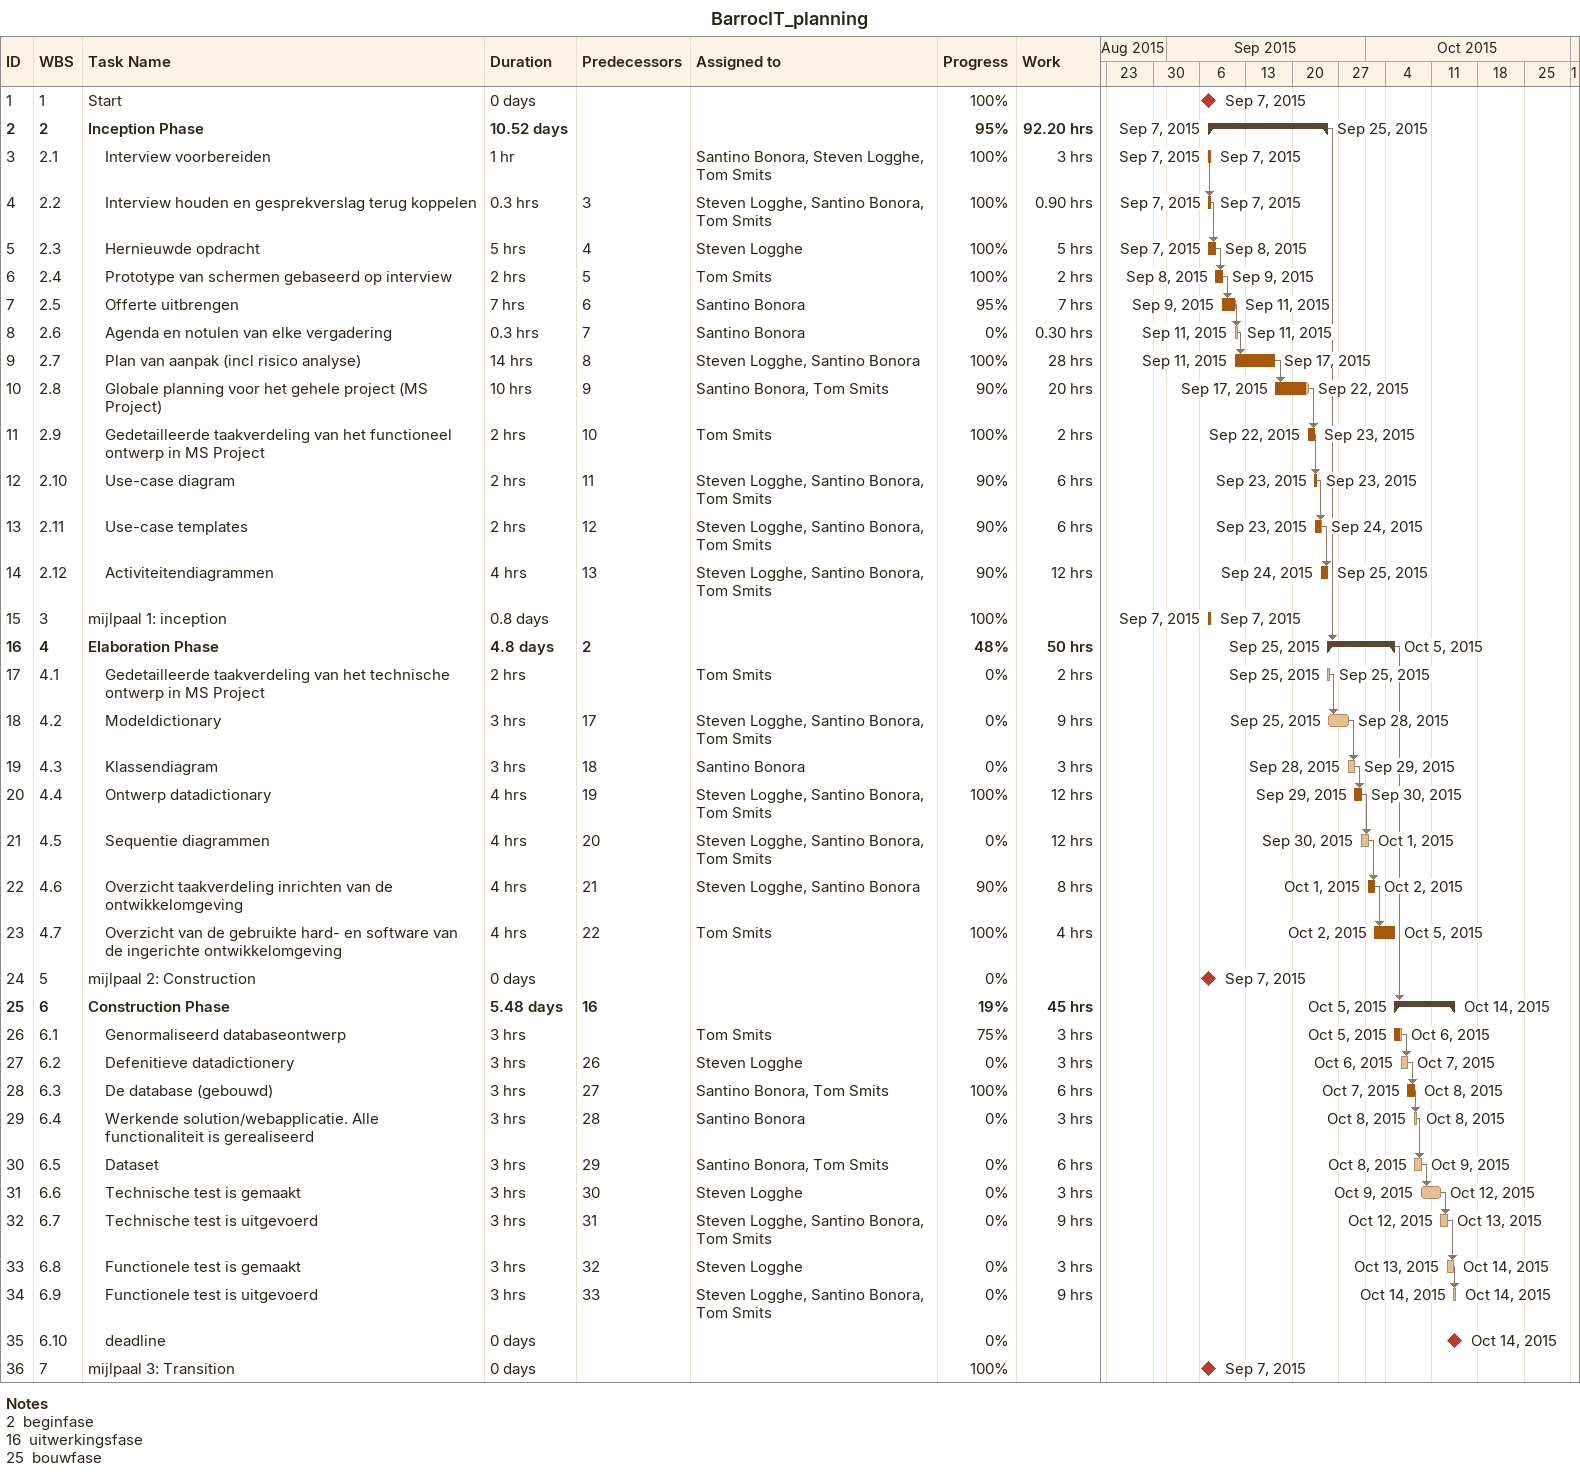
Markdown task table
BarrocIT_planning

| ID | WBS | Task | Duration | Start | Finish | Predecessors | Resources | % complete | Work (h) |
|---|---|---|---|---|---|---|---|---|---|
| 1 | 1 | Start | 0d | 2015-09-07 | 2015-09-07 |  |  | 100 |  |
| 2 | 2 | **Inception Phase** | 10.52d | 2015-09-07 | 2015-09-25 |  |  | 95 | 92.20 |
| 3 | 2.1 | Interview voorbereiden | 1h | 2015-09-07 | 2015-09-07 |  | Santino Bonora, Steven Logghe, Tom Smits | 100 | 3 |
| 4 | 2.2 | Interview houden en gesprekverslag terug koppelen | 0.3h | 2015-09-07 | 2015-09-07 | 3 | Steven Logghe, Santino Bonora, Tom Smits | 100 | 0.90 |
| 5 | 2.3 | Hernieuwde opdracht | 5h | 2015-09-07 | 2015-09-08 | 4 | Steven Logghe | 100 | 5 |
| 6 | 2.4 | Prototype van schermen gebaseerd op interview | 2h | 2015-09-08 | 2015-09-09 | 5 | Tom Smits | 100 | 2 |
| 7 | 2.5 | Offerte uitbrengen | 7h | 2015-09-09 | 2015-09-11 | 6 | Santino Bonora | 95 | 7 |
| 8 | 2.6 | Agenda en notulen van elke vergadering | 0.3h | 2015-09-11 | 2015-09-11 | 7 | Santino Bonora | 0 | 0.30 |
| 9 | 2.7 | Plan van aanpak (incl risico analyse) | 14h | 2015-09-11 | 2015-09-17 | 8 | Steven Logghe, Santino Bonora | 100 | 28 |
| 10 | 2.8 | Globale planning voor het gehele project (MS Project) | 10h | 2015-09-17 | 2015-09-22 | 9 | Santino Bonora, Tom Smits | 90 | 20 |
| 11 | 2.9 | Gedetailleerde taakverdeling van het functioneel ontwerp in MS Project | 2h | 2015-09-22 | 2015-09-23 | 10 | Tom Smits | 100 | 2 |
| 12 | 2.10 | Use-case diagram | 2h | 2015-09-23 | 2015-09-23 | 11 | Steven Logghe, Santino Bonora, Tom Smits | 90 | 6 |
| 13 | 2.11 | Use-case templates | 2h | 2015-09-23 | 2015-09-24 | 12 | Steven Logghe, Santino Bonora, Tom Smits | 90 | 6 |
| 14 | 2.12 | Activiteitendiagrammen | 4h | 2015-09-24 | 2015-09-25 | 13 | Steven Logghe, Santino Bonora, Tom Smits | 90 | 12 |
| 15 | 3 | mijlpaal 1: inception | 0.8d | 2015-09-07 | 2015-09-07 |  |  | 100 |  |
| 16 | 4 | **Elaboration Phase** | 4.8d | 2015-09-25 | 2015-10-05 | 2 |  | 48 | 50 |
| 17 | 4.1 | Gedetailleerde taakverdeling van het technische ontwerp in MS Project | 2h | 2015-09-25 | 2015-09-25 |  | Tom Smits | 0 | 2 |
| 18 | 4.2 | Modeldictionary | 3h | 2015-09-25 | 2015-09-28 | 17 | Steven Logghe, Santino Bonora, Tom Smits | 0 | 9 |
| 19 | 4.3 | Klassendiagram | 3h | 2015-09-28 | 2015-09-29 | 18 | Santino Bonora | 0 | 3 |
| 20 | 4.4 | Ontwerp datadictionary | 4h | 2015-09-29 | 2015-09-30 | 19 | Steven Logghe, Santino Bonora, Tom Smits | 100 | 12 |
| 21 | 4.5 | Sequentie diagrammen | 4h | 2015-09-30 | 2015-10-01 | 20 | Steven Logghe, Santino Bonora, Tom Smits | 0 | 12 |
| 22 | 4.6 | Overzicht taakverdeling inrichten van de ontwikkelomgeving | 4h | 2015-10-01 | 2015-10-02 | 21 | Steven Logghe, Santino Bonora | 90 | 8 |
| 23 | 4.7 | Overzicht van de gebruikte hard- en software van de ingerichte ontwikkelomgeving | 4h | 2015-10-02 | 2015-10-05 | 22 | Tom Smits | 100 | 4 |
| 24 | 5 | mijlpaal 2: Construction | 0d | 2015-09-07 | 2015-09-07 |  |  | 0 |  |
| 25 | 6 | **Construction Phase** | 5.48d | 2015-10-05 | 2015-10-14 | 16 |  | 19 | 45 |
| 26 | 6.1 | Genormaliseerd databaseontwerp | 3h | 2015-10-05 | 2015-10-06 |  | Tom Smits | 75 | 3 |
| 27 | 6.2 | Defenitieve datadictionery | 3h | 2015-10-06 | 2015-10-07 | 26 | Steven Logghe | 0 | 3 |
| 28 | 6.3 | De database (gebouwd) | 3h | 2015-10-07 | 2015-10-08 | 27 | Santino Bonora, Tom Smits | 100 | 6 |
| 29 | 6.4 | Werkende solution/webapplicatie. Alle functionaliteit is gerealiseerd | 3h | 2015-10-08 | 2015-10-08 | 28 | Santino Bonora | 0 | 3 |
| 30 | 6.5 | Dataset | 3h | 2015-10-08 | 2015-10-09 | 29 | Santino Bonora, Tom Smits | 0 | 6 |
| 31 | 6.6 | Technische test is gemaakt | 3h | 2015-10-09 | 2015-10-12 | 30 | Steven Logghe | 0 | 3 |
| 32 | 6.7 | Technische test is uitgevoerd | 3h | 2015-10-12 | 2015-10-13 | 31 | Steven Logghe, Santino Bonora, Tom Smits | 0 | 9 |
| 33 | 6.8 | Functionele test is gemaakt | 3h | 2015-10-13 | 2015-10-14 | 32 | Steven Logghe | 0 | 3 |
| 34 | 6.9 | Functionele test is uitgevoerd | 3h | 2015-10-14 | 2015-10-14 | 33 | Steven Logghe, Santino Bonora, Tom Smits | 0 | 9 |
| 35 | 6.10 | deadline | 0d | 2015-10-14 | 2015-10-14 |  |  | 0 |  |
| 36 | 7 | mijlpaal 3: Transition | 0d | 2015-09-07 | 2015-09-07 |  |  | 100 |  |

Notes
- 2: beginfase
- 16: uitwerkingsfase
- 25: bouwfase
